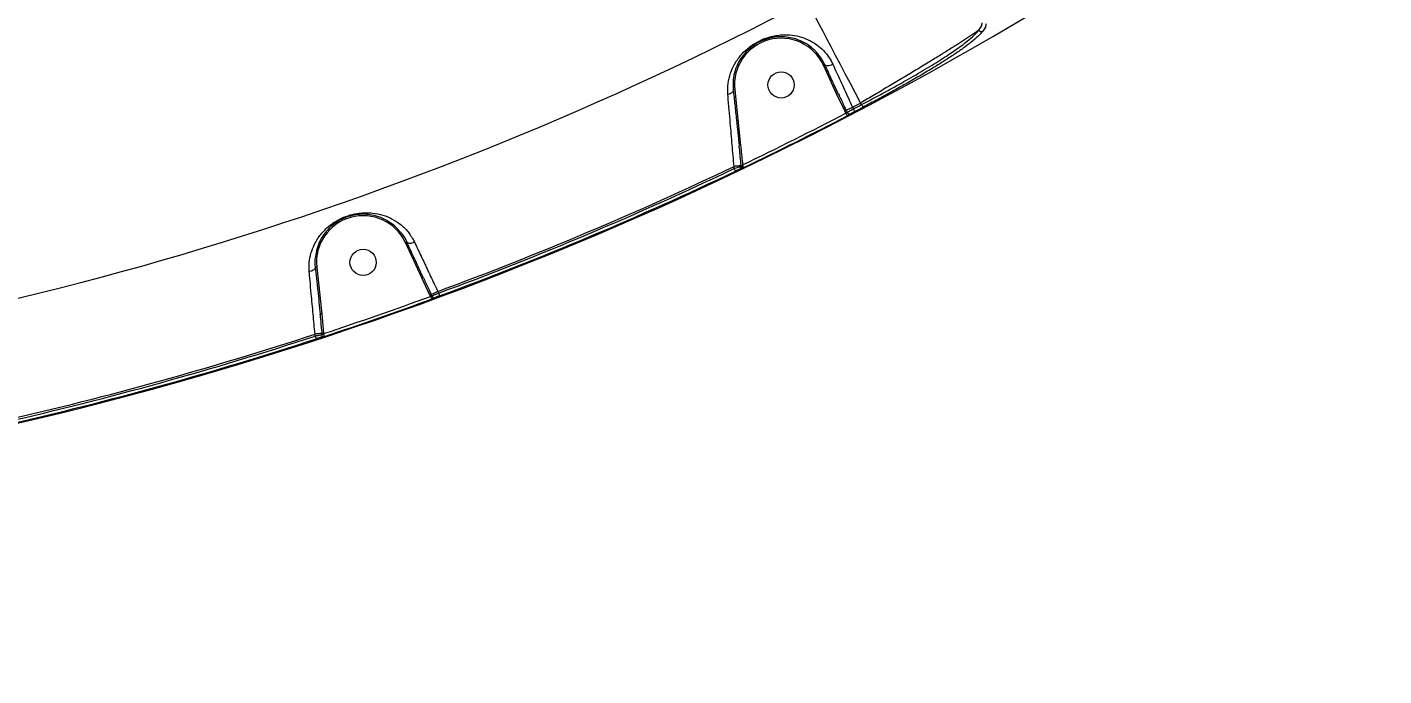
# Model space of a CAD drawing. Header units: millimetres. Extents: x -10374 to 11119, y -8221 to 9433.
# Drawn here: x 970.1 to 1435.2, y -2736.8 to -2514.5 of the extents above; entities that cross this region are included whole.
import ezdxf

# ---------------------------------------------------------------- set-up
doc = ezdxf.new("R2010")
doc.units = ezdxf.units.MM
for name, color, linetype in [('DIKOM_ОБЪЕКТ', 7, 'Continuous'), ('DIKOM_РАЗМЕР_ЗОНА', 7, 'Continuous'), ('DIKOM_РАЗМЕР_ОБЪЕКТА', 7, 'Continuous')]:
    doc.layers.add(name, color=color, linetype=linetype)
doc.styles.add('style1', font='arial.ttf', dxfattribs={"width": 0.8})
doc.dimstyles.new('1-50', dxfattribs={"dimtxt": 300, "dimasz": 200, "dimexe": 100, "dimexo": 0, "dimgap": 100, "dimtad": 0, "dimdec": 0, "dimtxsty": 'style1', "dimcen": 0, "dimclrd": 7, "dimclre": 7, "dimadec": 1, "dimazin": 2, "dimtfac": 1, "dimtdec": 0, "dimtmove": 1, "dimatfit": 3, "dimfxl": 0, "dimlwd": 25, "dimlwe": 18, "dimarcsym": 0})

# ---------------------------------------------------------------- blocks, each defined once
blk = doc.blocks.new('*D16')
at = {"layer": 'Defpoints', "color": 0, "transparency": 16777216}
for p in [(-9045.1, 5161.67), (3694.49, 5161.67), (1813.16, -6719.94)]:
    blk.add_point(p, dxfattribs=at)
at = {"layer": 'DIKOM_РАЗМЕР_ОБЪЕКТА', "color": 7, "lineweight": 18, "transparency": 16777216}
for p, q in [((3694.49, 5161.67), (-9145.1, 5161.67)), ((1813.16, -6719.94), (-9145.1, -6719.94))]:
    blk.add_line(p, q, dxfattribs=at)
at = {"layer": 'DIKOM_РАЗМЕР_ОБЪЕКТА', "color": 7, "lineweight": 25, "transparency": 16777216}
for p, q in [((-9045.1, 4961.67), (-9045.1, -0.45)), ((-9045.1, -6519.94), (-9045.1, -1080.23))]:
    blk.add_line(p, q, dxfattribs=at)
at = {"layer": 'DIKOM_РАЗМЕР_ОБЪЕКТА', "color": 7, "transparency": 16777216}
for points in [[(-9078.43, 4961.67), (-9011.76, 4961.67), (-9045.1, 5161.67)], [(-9078.43, -6519.94), (-9011.76, -6519.94), (-9045.1, -6719.94)]]:
    blk.add_solid(points, dxfattribs=at)
at = {"layer": 'DIKOM_РАЗМЕР_ОБЪЕКТА', "color": 0, "transparency": 16777216, "insert": (-9045.1, -540.34), "char_height": 300, "attachment_point": 5, "rotation": 90, "style": 'style1'}
blk.add_mtext('11900', dxfattribs=at)
blk = doc.blocks.new('*D13')
at = {"layer": 'Defpoints', "color": 0, "transparency": 16777216}
for p in [(-10176.97, 7112.81), (3082.33, 7112.81), (2015.48, -8221.4)]:
    blk.add_point(p, dxfattribs=at)
at = {"layer": 'DIKOM_РАЗМЕР_ЗОНА', "color": 7, "lineweight": 18, "transparency": 16777216}
for p, q in [((3082.33, 7112.81), (-10276.97, 7112.81)), ((2015.48, -8221.4), (-10276.97, -8221.4))]:
    blk.add_line(p, q, dxfattribs=at)
at = {"layer": 'DIKOM_РАЗМЕР_ЗОНА', "color": 7, "lineweight": 25, "transparency": 16777216}
for p, q in [((-10176.97, 6912.81), (-10176.97, -14.41)), ((-10176.97, -8021.4), (-10176.97, -1094.19))]:
    blk.add_line(p, q, dxfattribs=at)
at = {"layer": 'DIKOM_РАЗМЕР_ЗОНА', "color": 7, "transparency": 16777216}
for points in [[(-10210.3, 6912.81), (-10143.64, 6912.81), (-10176.97, 7112.81)], [(-10210.3, -8021.4), (-10143.64, -8021.4), (-10176.97, -8221.4)]]:
    blk.add_solid(points, dxfattribs=at)
at = {"layer": 'DIKOM_РАЗМЕР_ЗОНА', "color": 0, "transparency": 16777216, "insert": (-10176.97, -554.3), "char_height": 300, "attachment_point": 5, "rotation": 90, "style": 'style1'}
blk.add_mtext('15300', dxfattribs=at)

msp = doc.modelspace()

# ---------------------------------------------------------------- linework, layer by layer
at = {"layer": 'DIKOM_ОБЪЕКТ', "color": 7, "linetype": 'Continuous', "lineweight": 15}
for p, q in [((1247.6, -2537.29), (1243.07, -2527.54)), ((1212.65, -2535.98), (1214.68, -2555.06)), ((1250.38, -2543.17), (1247.6, -2537.29)), ((1248.21, -2537.42), (1248.52, -2538.08)), ((1250.76, -2543.98), (1250.38, -2543.17)), ((1250.83, -2542.97), (1251.15, -2543.67)), ((1253.06, -2541.93), (1253.34, -2542.53)), ((1256.17, -2541.04), (1255.83, -2540.47)), ((1214.3, -2556.21), (1214.22, -2555.48)), ((1212.5, -2562.92), (1212.43, -2562.23)), ((1214.9, -2562.2), (1214.88, -2561.97)), ((1105.38, -2600.4), (1099.74, -2588.27)), ((1069.35, -2596.7), (1071.06, -2612.75)), ((1108.16, -2606.29), (1105.38, -2600.4)), ((1108.38, -2606.76), (1108.16, -2606.29)), ((1108.61, -2606.08), (1108.86, -2606.62)), ((1110.84, -2605.05), (1111.12, -2605.65)), ((1071.06, -2612.75), (1071.73, -2619.37)), ((1068.86, -2620.35), (1068.78, -2619.68)), ((1071.28, -2619.82), (1071.24, -2619.42)), ((1071.73, -2619.37), (1071.74, -2619.5))]:
    msp.add_line(p, q, dxfattribs=at)
at = {"layer": 'DIKOM_ОБЪЕКТ', "color": 7, "linetype": 'Continuous', "lineweight": 15, "flags": 128}
for points in [[(1255.83, -2540.47), (1254.05, -2537.1), (1252.29, -2533.75), (1250.56, -2530.47), (1248.88, -2527.28), (1247.26, -2524.2), (1245.72, -2521.28), (1244.28, -2518.53), (1242.93, -2515.98), (1241.71, -2513.66), (1240.61, -2511.58), (1239.66, -2509.76), (1238.85, -2508.22), (1238.19, -2506.98), (1237.7, -2506.04), (1237.37, -2505.42)], [(1243.07, -2527.54), (1243.16, -2527.5), (1243.24, -2527.46), (1243.32, -2527.42), (1243.39, -2527.39), (1243.45, -2527.37), (1243.49, -2527.35), (1243.52, -2527.34), (1243.52, -2527.33)], [(1243.52, -2527.33), (1243.65, -2527.49), (1243.87, -2527.6), (1244.15, -2527.67), (1244.51, -2527.67), (1244.91, -2527.62), (1245.35, -2527.52), (1245.81, -2527.37), (1246.26, -2527.18)], [(1212.15, -2536.03), (1212.14, -2536.27), (1212.06, -2536.51), (1211.9, -2536.74), (1211.68, -2536.97), (1211.4, -2537.17), (1211.07, -2537.34), (1210.7, -2537.49), (1210.3, -2537.6)], [(1212.65, -2535.98), (1212.55, -2535.99), (1212.46, -2536), (1212.37, -2536.01), (1212.3, -2536.02), (1212.24, -2536.02), (1212.19, -2536.03), (1212.16, -2536.03), (1212.15, -2536.03)], [(1250.38, -2543.17), (1250.46, -2543.14), (1250.54, -2543.1), (1250.61, -2543.07), (1250.67, -2543.04), (1250.73, -2543.01), (1250.77, -2542.99), (1250.81, -2542.98), (1250.83, -2542.97)], [(1250.76, -2543.98), (1250.84, -2544.15), (1250.93, -2544.31), (1251.01, -2544.47), (1251.08, -2544.6), (1251.13, -2544.71), (1251.18, -2544.79), (1251.21, -2544.85), (1251.22, -2544.87)], [(1250.83, -2542.97), (1250.93, -2542.92), (1251.09, -2542.84), (1251.32, -2542.74), (1251.6, -2542.61), (1251.92, -2542.46), (1252.28, -2542.29), (1252.67, -2542.11), (1253.06, -2541.93)], [(1256.17, -2541.04), (1256.26, -2541.21), (1256.35, -2541.37), (1256.43, -2541.52), (1256.5, -2541.65), (1256.55, -2541.76), (1256.6, -2541.85), (1256.63, -2541.9), (1256.64, -2541.92)], [(1214.68, -2555.06), (1214.58, -2555.07), (1214.49, -2555.08), (1214.41, -2555.09), (1214.33, -2555.09), (1214.27, -2555.1), (1214.22, -2555.11), (1214.19, -2555.11), (1214.18, -2555.11)], [(1214.88, -2561.97), (1214.77, -2561.98), (1214.59, -2562), (1214.34, -2562.03), (1214.03, -2562.06), (1213.68, -2562.1), (1213.28, -2562.14), (1212.86, -2562.18), (1212.43, -2562.23)], [(1215.13, -2561.94), (1215.19, -2562.1), (1215.22, -2562.26), (1215.24, -2562.41), (1215.25, -2562.54), (1215.23, -2562.66), (1215.2, -2562.76), (1215.16, -2562.84), (1215.09, -2562.89)], [(1099.74, -2588.27), (1099.83, -2588.23), (1099.92, -2588.19), (1100, -2588.16), (1100.06, -2588.12), (1100.12, -2588.1), (1100.16, -2588.08), (1100.19, -2588.07), (1100.2, -2588.06)], [(1069.35, -2596.7), (1069.26, -2596.71), (1069.16, -2596.72), (1069.08, -2596.73), (1069, -2596.74), (1068.94, -2596.75), (1068.9, -2596.75), (1068.87, -2596.75), (1068.86, -2596.75)], [(1108.38, -2606.76), (1108.44, -2606.93), (1108.51, -2607.11), (1108.56, -2607.27), (1108.62, -2607.41), (1108.66, -2607.52), (1108.69, -2607.61), (1108.71, -2607.67), (1108.72, -2607.69)], [(1108.61, -2606.08), (1108.71, -2606.04), (1108.87, -2605.96), (1109.1, -2605.86), (1109.38, -2605.73), (1109.71, -2605.57), (1110.07, -2605.41), (1110.45, -2605.23), (1110.84, -2605.05)], [(1111.12, -2605.65), (1111.19, -2605.82), (1111.25, -2606), (1111.31, -2606.16), (1111.36, -2606.3), (1111.41, -2606.41), (1111.44, -2606.5), (1111.46, -2606.56), (1111.47, -2606.58)], [(1071.06, -2612.75), (1070.97, -2612.76), (1070.87, -2612.77), (1070.79, -2612.78), (1070.71, -2612.79), (1070.65, -2612.8), (1070.6, -2612.8), (1070.58, -2612.8), (1070.57, -2612.8)], [(1071.24, -2619.42), (1071.13, -2619.43), (1070.94, -2619.45), (1070.7, -2619.48), (1070.39, -2619.51), (1070.03, -2619.55), (1069.64, -2619.59), (1069.22, -2619.63), (1068.78, -2619.68)], [(1068.86, -2620.35), (1068.91, -2620.53), (1068.97, -2620.7), (1069.02, -2620.87), (1069.07, -2621.01), (1069.11, -2621.13), (1069.14, -2621.22), (1069.16, -2621.27), (1069.17, -2621.3)]]:
    msp.add_lwpolyline(points, dxfattribs=at)
at = {"layer": 'DIKOM_ОБЪЕКТ', "color": 7, "linetype": 'Continuous', "lineweight": 15}
for centre in [(1228.56, -2534.28), (1085.27, -2595.1)]:
    msp.add_circle(centre, 4.5, dxfattribs=at)
for centre, radius, start, end in [((692.94, -1471.64), 1168.37, 275.07046, 297.77302), ((692.94, -1471.64), 1210, 276.5367, 300.95261), ((1297.22, -2514.97), 1.02, 212.2836, 296.3884), ((1228.56, -2534.28), 16, 24.9212, 186.0788), ((1098.63, -2216.01), 354.14, 294.8749, 294.9558), ((692.94, -1471.64), 1208.75, 295.6062, 297.48258), ((1252.06, -2543.25), 1, 205.0299, 296.7133), ((692.94, -1471.64), 1208, 297.62463, 297.77302), ((692.94, -1471.64), 1208.65, 297.62316, 297.77479), ((1026.81, -2661.68), 255.96, 27.52, 27.7437), ((692.94, -1471.64), 1209.65, 297.62316, 297.77479), ((692.94, -1471.64), 1209.75, 295.6062, 297.48258), ((692.94, -1471.64), 1208, 290.23956, 295.47007), ((1213.91, -2562.31), 0.996, 296.2042, 6.4874), ((1218.73, -2596.89), 35.13, 95.8691, 96.286), ((801.24, -2760.73), 459.46, 25.5491, 25.6737), ((692.94, -1471.64), 1208.65, 290.24212, 295.45906), ((692.94, -1471.64), 1209.65, 290.24212, 295.45906), ((1006.9, -2661.39), 227.96, 25.3389, 25.5901), ((1085.27, -2595.1), 16, 25.2734, 185.7266), ((961.35, -2289.75), 342.41, 294.8736, 294.9572), ((692.94, -1471.64), 1208.75, 288.26303, 290.10179), ((692.94, -1471.64), 1209.75, 288.26303, 290.10179), ((1049.48, -2479.31), 139.88, 294.8038, 295.0058), ((1109.76, -2606.2), 0.999, 204.8408, 289.4224), ((692.94, -1471.64), 1208, 282.87275, 288.12725), ((692.94, -1471.64), 1208.65, 282.87943, 288.12057), ((692.94, -1471.64), 1209.65, 282.87943, 288.12057), ((1070.29, -2619.93), 0.998, 288.9009, 6.3179), ((1101.58, -2902), 284.21, 96.0304, 96.1298), ((634.59, -2764.34), 460.52, 18.2064, 18.3307)]:
    msp.add_arc(centre, radius, start, end, dxfattribs=at)
for points, knots in [([(1296.36, -2515.51), (1295.75, -2515.94), (1294.54, -2516.8), (1291.99, -2518.49), (1289.1, -2520.35), (1285.94, -2522.35), (1282.41, -2524.54), (1278.52, -2526.93), (1274.35, -2529.47), (1269.94, -2532.12), (1265.34, -2534.86), (1260.62, -2537.66), (1257.43, -2539.54), (1255.83, -2540.47)], [0, 0, 0, 0, 0.103375, 0.206752, 0.294606, 0.382739, 0.470593, 0.558749, 0.647182, 0.735336, 0.823469, 0.91187, 1, 1, 1, 1]), ([(1256.17, -2541.04), (1258.61, -2539.75), (1262.31, -2537.79), (1267.11, -2535.15), (1271.79, -2532.53), (1276.24, -2529.96), (1280.35, -2527.49), (1284.19, -2525.1), (1287.6, -2522.85), (1290.51, -2520.77), (1292.74, -2519.05), (1294.87, -2517.23), (1295.86, -2516.09), (1296.36, -2515.51)], [0, 0, 0, 0, 0.131219, 0.198787, 0.266353, 0.397568, 0.465157, 0.532746, 0.66348, 0.730816, 0.798151, 0.898244, 1, 1, 1, 1]), ([(1297.67, -2515.88), (1297.17, -2516.46), (1296.15, -2517.62), (1293.81, -2519.61), (1291.04, -2521.71), (1287.9, -2523.88), (1284.33, -2526.21), (1280.35, -2528.67), (1276.04, -2531.22), (1271.45, -2533.86), (1266.64, -2536.54), (1261.69, -2539.25), (1258.32, -2541.03), (1256.64, -2541.92)], [0, 0, 0, 0, 0.100969, 0.201936, 0.290341, 0.379025, 0.467425, 0.556113, 0.645093, 0.733781, 0.822424, 0.911358, 1, 1, 1, 1]), ([(1296.36, -2515.51), (1296.7, -2515.04), (1297.39, -2514.08), (1297.44, -2513.38), (1297.47, -2513.02)], [0, 0, 0, 0, 0.496483, 1, 1, 1, 1]), ([(1298.8, -2513.34), (1298.78, -2513.69), (1298.73, -2514.41), (1298.03, -2515.39), (1297.67, -2515.88)], [0, 0, 0, 0, 0.496491, 1, 1, 1, 1]), ([(1210.3, -2537.6), (1210.27, -2536.33), (1210.22, -2533.79), (1211.14, -2530.2), (1212.68, -2526.82), (1214.86, -2523.84), (1217.19, -2521.65), (1219.28, -2520.19), (1221.42, -2518.98), (1223.82, -2518.02), (1226.25, -2517.43), (1228.76, -2517.08), (1231.61, -2517.08), (1234.8, -2517.62), (1237.88, -2518.72), (1240.68, -2520.34), (1243.11, -2522.43), (1244.98, -2524.69), (1245.87, -2526.43), (1246.26, -2527.18)], [0, 0, 0, 0, 0.075908, 0.151906, 0.228634, 0.305189, 0.368862, 0.401618, 0.434332, 0.49046, 0.528233, 0.566088, 0.630877, 0.695774, 0.764524, 0.833229, 0.893684, 0.954061, 1, 1, 1, 1]), ([(1243.52, -2527.33), (1243.17, -2526.64), (1242.33, -2525.03), (1240.64, -2522.93), (1238.46, -2520.98), (1235.97, -2519.44), (1233.25, -2518.38), (1230.45, -2517.81), (1227.95, -2517.74), (1225.74, -2517.99), (1223.64, -2518.47), (1221.14, -2519.44), (1219.3, -2520.59), (1217.57, -2521.92), (1215.81, -2523.64), (1213.99, -2526.29), (1212.72, -2529.32), (1212, -2532.56), (1212.1, -2534.88), (1212.15, -2536.03)], [0, 0, 0, 0, 0.046573, 0.108413, 0.170324, 0.240832, 0.311378, 0.376708, 0.441911, 0.47847, 0.51492, 0.567103, 0.618653, 0.627964, 0.68949, 0.766632, 0.843992, 0.922036, 1, 1, 1, 1]), ([(1248.05, -2537.08), (1247.28, -2535.42), (1245.73, -2532.08), (1244.26, -2528.92), (1243.52, -2527.33)], [0, 0, 0, 0, 0.495642, 1, 1, 1, 1]), ([(1246.26, -2527.18), (1247.13, -2529.06), (1248.89, -2532.88), (1251.21, -2537.92), (1252.62, -2540.96), (1253.06, -2541.93)], [0, 0, 0, 0, 0.39848, 0.808515, 1, 1, 1, 1]), ([(1212.43, -2562.23), (1212.21, -2559.75), (1211.78, -2554.73), (1211.21, -2548.21), (1210.71, -2542.44), (1210.44, -2539.3), (1210.3, -2537.6)], [0, 0, 0, 0, 0.284862, 0.57775, 0.771569, 1, 1, 1, 1]), ([(1212.15, -2536.03), (1212.33, -2537.67), (1212.68, -2540.96), (1213.21, -2545.94), (1213.71, -2550.67), (1214.03, -2553.63), (1214.18, -2555.11)], [0, 0, 0, 0, 0.279448, 0.563416, 0.780707, 1, 1, 1, 1]), ([(1248.05, -2537.08), (1248.19, -2537.38), (1248.9, -2538.89), (1249.84, -2540.85), (1250.61, -2542.51), (1250.83, -2542.97)], [0, 0, 0, 0, 0.15367, 0.768308, 1, 1, 1, 1]), ([(1250.76, -2543.98), (1250.8, -2543.95), (1250.9, -2543.89), (1251.02, -2543.8), (1251.11, -2543.72), (1251.15, -2543.69), (1251.15, -2543.67), (1251.15, -2543.67)], [0, 0, 0, 0, 0.239835, 0.481173, 0.72233, 0.962878, 1, 1, 1, 1]), ([(1251.15, -2543.67), (1251.16, -2543.67), (1251.21, -2543.64), (1251.42, -2543.52), (1251.92, -2543.25), (1252.59, -2542.91), (1253.09, -2542.65), (1253.34, -2542.53)], [0, 0, 0, 0, 0.037099, 0.277955, 0.518804, 0.75935, 1, 1, 1, 1]), ([(1253.8, -2543.41), (1253.65, -2543.49), (1253.36, -2543.65), (1252.96, -2543.87), (1252.66, -2544.04), (1252.54, -2544.12), (1252.52, -2544.14), (1252.51, -2544.14)], [0, 0, 0, 0, 0.24053, 0.481051, 0.721922, 0.962891, 1, 1, 1, 1]), ([(1252.51, -2544.14), (1252.51, -2544.15), (1252.48, -2544.17), (1252.36, -2544.25), (1252.06, -2544.42), (1251.67, -2544.63), (1251.37, -2544.79), (1251.22, -2544.87)], [0, 0, 0, 0, 0.037307, 0.278277, 0.519076, 0.759496, 1, 1, 1, 1]), ([(1214.88, -2561.97), (1214.68, -2559.98), (1214.45, -2557.69), (1214.22, -2555.41), (1214.18, -2555.11)], [0, 0, 0, 0, 0.870778, 1, 1, 1, 1]), ([(1214.68, -2555.06), (1214.71, -2555.35), (1214.94, -2557.56), (1215.16, -2559.76), (1215.34, -2561.67)], [0, 0, 0, 0, 0.134356, 1, 1, 1, 1]), ([(1212.5, -2562.92), (1212.59, -2562.9), (1212.94, -2562.78), (1213.54, -2562.59), (1214.2, -2562.39), (1214.7, -2562.24), (1214.84, -2562.21), (1214.9, -2562.2)], [0, 0, 0, 0, 0.074885, 0.315218, 0.545139, 0.771491, 1, 1, 1, 1]), ([(1214.9, -2562.2), (1214.91, -2562.19), (1214.93, -2562.18), (1214.97, -2562.13), (1215.03, -2562.06), (1215.1, -2561.98), (1215.13, -2561.94)], [0, 0, 0, 0, 0.261856, 0.320859, 0.671506, 1, 1, 1, 1]), ([(1215.78, -2562.57), (1215.71, -2562.61), (1215.47, -2562.72), (1215.25, -2562.82), (1215.09, -2562.89)], [0, 0, 0, 0, 0.28785, 1, 1, 1, 1]), ([(1215.13, -2561.94), (1215.18, -2561.88), (1215.25, -2561.79), (1215.32, -2561.7), (1215.34, -2561.67)], [0, 0, 0, 0, 0.705455, 1, 1, 1, 1]), ([(1214.35, -2563.2), (1214.31, -2563.22), (1214.23, -2563.24), (1213.94, -2563.37), (1213.55, -2563.54), (1213.19, -2563.7), (1212.98, -2563.8), (1212.93, -2563.83)], [0, 0, 0, 0, 0.224994, 0.449647, 0.680277, 0.923734, 1, 1, 1, 1]), ([(1215.09, -2562.89), (1214.99, -2562.94), (1214.75, -2563.05), (1214.48, -2563.16), (1214.4, -2563.19), (1214.35, -2563.2)], [0, 0, 0, 0, 0.298605, 0.649086, 1, 1, 1, 1]), ([(1066.78, -2598.26), (1066.76, -2596.91), (1066.72, -2594.46), (1067.56, -2591.17), (1068.91, -2588.08), (1070.95, -2585.07), (1073.41, -2582.69), (1075.82, -2581.03), (1078.07, -2579.81), (1080.85, -2578.78), (1083.73, -2578.21), (1086.27, -2578.05), (1089.02, -2578.2), (1092.08, -2578.83), (1095.35, -2580.18), (1098.35, -2582.17), (1100.98, -2584.76), (1102.25, -2587.01), (1102.86, -2588.1)], [0, 0, 0, 0, 0.07855, 0.143059, 0.207605, 0.287216, 0.366551, 0.405754, 0.444853, 0.497442, 0.54969, 0.592272, 0.634937, 0.707294, 0.779731, 0.854487, 0.92914, 1, 1, 1, 1]), ([(1100.2, -2588.06), (1100.2, -2588.06), (1099.83, -2586.96), (1098.4, -2585.01), (1096.18, -2582.55), (1093.5, -2580.69), (1090.64, -2579.39), (1087.97, -2578.76), (1085.55, -2578.57), (1083.35, -2578.66), (1080.83, -2579.13), (1078.39, -2580.05), (1076.47, -2581.11), (1075.45, -2581.83), (1073.96, -2583.03), (1072.23, -2584.78), (1070.54, -2587.49), (1069.39, -2590.28), (1068.84, -2593.27), (1068.55, -2595.53), (1068.86, -2596.76), (1068.86, -2596.76)], [0, 0, 0, 0, 0.000031, 0.072283, 0.148942, 0.225694, 0.299102, 0.372408, 0.414042, 0.455546, 0.504493, 0.553093, 0.58935, 0.625756, 0.627656, 0.707218, 0.787132, 0.853347, 0.919532, 0.999958, 1, 1, 1, 1]), ([(1100.2, -2588.06), (1100.28, -2588.17), (1100.44, -2588.38), (1100.98, -2588.52), (1101.67, -2588.49), (1102.28, -2588.33), (1102.68, -2588.18), (1102.82, -2588.12), (1102.86, -2588.1)], [0, 0, 0, 0, 0.220487, 0.44095, 0.66145, 0.881924, 0.963536, 1, 1, 1, 1]), ([(1105.83, -2600.18), (1105.29, -2599.02), (1104.2, -2596.68), (1102.29, -2592.57), (1100.99, -2589.78), (1100.2, -2588.06)], [0, 0, 0, 0, 0.277466, 0.557299, 1, 1, 1, 1]), ([(1102.86, -2588.1), (1103.62, -2589.71), (1105.11, -2592.87), (1107.51, -2597.96), (1109.42, -2602.03), (1110.55, -2604.41), (1110.84, -2605.05)], [0, 0, 0, 0, 0.302891, 0.594466, 0.892035, 1, 1, 1, 1]), ([(1068.86, -2596.76), (1068.84, -2596.9), (1068.82, -2597.2), (1068.43, -2597.62), (1067.83, -2597.98), (1067.27, -2598.16), (1066.92, -2598.23), (1066.83, -2598.25), (1066.78, -2598.26)], [0, 0, 0, 0, 0.23163, 0.463213, 0.694876, 0.926481, 0.960957, 1, 1, 1, 1]), ([(1068.78, -2619.68), (1068.57, -2617.37), (1068.13, -2612.7), (1067.56, -2606.53), (1067.11, -2601.72), (1066.88, -2599.26), (1066.78, -2598.26)], [0, 0, 0, 0, 0.307258, 0.623318, 0.846353, 1, 1, 1, 1]), ([(1068.86, -2596.75), (1069, -2598.05), (1069.27, -2600.65), (1069.7, -2604.7), (1070.14, -2608.76), (1070.42, -2611.45), (1070.57, -2612.8)], [0, 0, 0, 0, 0.259547, 0.521836, 0.759879, 1, 1, 1, 1]), ([(1105.83, -2600.18), (1105.97, -2600.49), (1106.68, -2602), (1107.62, -2603.96), (1108.39, -2605.62), (1108.61, -2606.08)], [0, 0, 0, 0, 0.153309, 0.766556, 1, 1, 1, 1]), ([(1108.38, -2606.76), (1108.43, -2606.74), (1108.55, -2606.72), (1108.69, -2606.68), (1108.8, -2606.65), (1108.85, -2606.63), (1108.86, -2606.62), (1108.86, -2606.62)], [0, 0, 0, 0, 0.244655, 0.485854, 0.724641, 0.9618, 1, 1, 1, 1]), ([(1110.1, -2607.14), (1110.09, -2607.14), (1110.06, -2607.16), (1109.93, -2607.22), (1109.62, -2607.35), (1109.2, -2607.52), (1108.88, -2607.63), (1108.72, -2607.69)], [0, 0, 0, 0, 0.038562, 0.278118, 0.518329, 0.759199, 1, 1, 1, 1]), ([(1108.86, -2606.62), (1108.86, -2606.61), (1108.92, -2606.59), (1109.13, -2606.48), (1109.65, -2606.26), (1110.34, -2605.97), (1110.86, -2605.75), (1111.12, -2605.65)], [0, 0, 0, 0, 0.038806, 0.278374, 0.518643, 0.759457, 1, 1, 1, 1]), ([(1111.47, -2606.58), (1111.31, -2606.64), (1110.99, -2606.76), (1110.57, -2606.93), (1110.26, -2607.06), (1110.13, -2607.12), (1110.1, -2607.14), (1110.1, -2607.14)], [0, 0, 0, 0, 0.240595, 0.481497, 0.721653, 0.961175, 1, 1, 1, 1]), ([(1071.24, -2619.42), (1071.2, -2619.09), (1071.03, -2617.43), (1070.82, -2615.22), (1070.62, -2613.35), (1070.57, -2612.8)], [0, 0, 0, 0, 0.150425, 0.752129, 1, 1, 1, 1]), ([(1068.86, -2620.35), (1068.92, -2620.33), (1069.25, -2620.26), (1069.85, -2620.12), (1070.54, -2619.96), (1071.06, -2619.86), (1071.21, -2619.83), (1071.28, -2619.82)], [0, 0, 0, 0, 0.054826, 0.294398, 0.530116, 0.764695, 1, 1, 1, 1]), ([(1070.61, -2620.88), (1070.57, -2620.89), (1070.48, -2620.9), (1070.17, -2620.99), (1069.76, -2621.11), (1069.4, -2621.22), (1069.2, -2621.29), (1069.17, -2621.3)], [0, 0, 0, 0, 0.234053, 0.468028, 0.703949, 0.944841, 1, 1, 1, 1]), ([(1072.05, -2620.45), (1072.02, -2620.46), (1071.82, -2620.53), (1071.46, -2620.64), (1071.05, -2620.77), (1070.74, -2620.85), (1070.65, -2620.87), (1070.61, -2620.88)], [0, 0, 0, 0, 0.055657, 0.296777, 0.53266, 0.766266, 1, 1, 1, 1]), ([(1071.28, -2619.82), (1071.29, -2619.82), (1071.32, -2619.81), (1071.42, -2619.74), (1071.55, -2619.65), (1071.67, -2619.56), (1071.73, -2619.51), (1071.74, -2619.5)], [0, 0, 0, 0, 0.217778, 0.443493, 0.683682, 0.94022, 1, 1, 1, 1])]:
    msp.add_open_spline(points, degree=3, knots=knots, dxfattribs=at)

# ---------------------------------------------------------------- dimensions: what is measured, and where the dimension line sits
at = {"layer": 'DIKOM_РАЗМЕР_ЗОНА'}
dim = msp.add_linear_dim(base=(-10176.97, 7112.81), p1=(2015.48, -8221.4), p2=(3082.33, 7112.81), angle=270, text='15300', dimstyle='1-50', override={"dimscale": 1, "dimtix": 0, "dimtofl": 1, "dimtmove": 1, "dimatfit": 3}, dxfattribs=at)
dim.commit()
dim.dimension.update_dxf_attribs({"geometry": '*D13', "text_midpoint": (-10176.97, -554.3), "dimtype": 160})
at = {"layer": 'DIKOM_РАЗМЕР_ОБЪЕКТА'}
dim = msp.add_linear_dim(base=(-9045.1, 5161.67), p1=(1813.16, -6719.94), p2=(3694.49, 5161.67), angle=270, text='11900', dimstyle='1-50', override={"dimscale": 1, "dimtix": 0, "dimtofl": 1, "dimtmove": 1, "dimatfit": 3}, dxfattribs=at)
dim.commit()
dim.dimension.update_dxf_attribs({"geometry": '*D16', "text_midpoint": (-9045.1, -540.34), "dimtype": 160})

doc.saveas('drawing.dxf')
